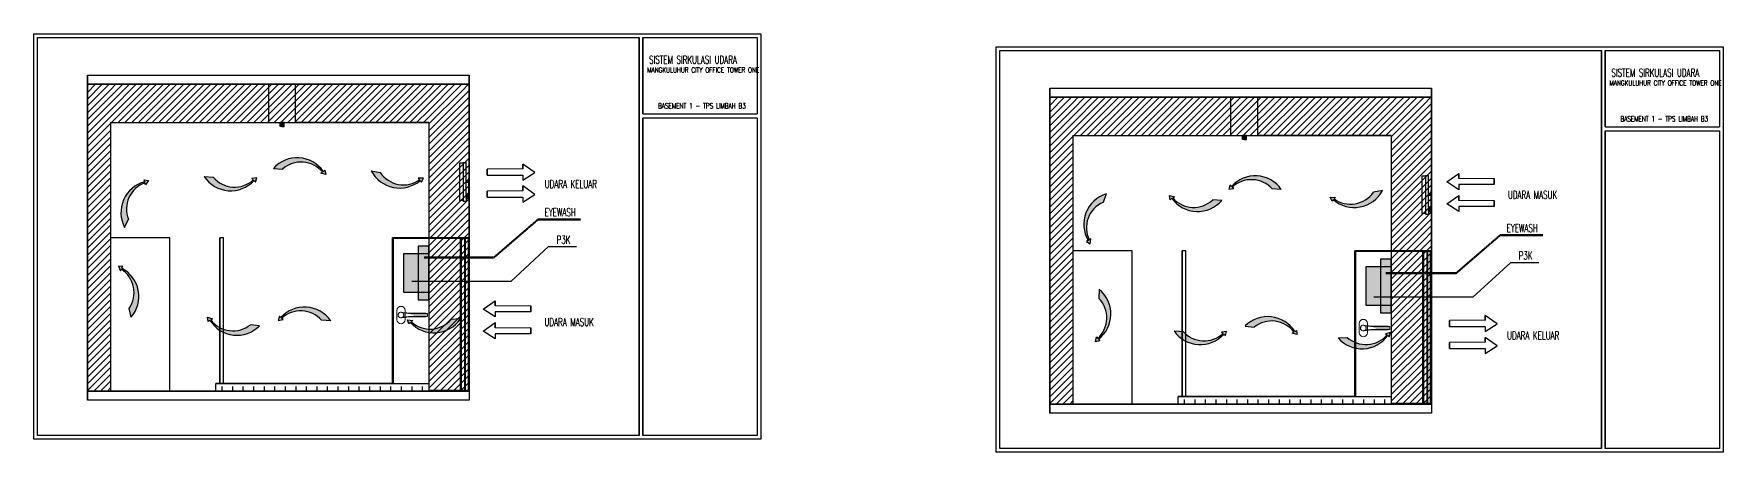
# Model space of a CAD drawing. Header units: inches. Extents: x -12025 to 97113, y -19657 to 37367.
# Drawn here: x 75095 to 97113, y 4193 to 9649 of the extents above; entities that cross this region are included whole.
import ezdxf
from ezdxf.enums import TextEntityAlignment as Align

# ---------------------------------------------------------------- set-up
doc = ezdxf.new("R2010")
doc.units = ezdxf.units.IN
doc.header["$MEASUREMENT"] = 0
doc.linetypes.add('( Hidden )', pattern=[0.375, 0.25, -0.125])
doc.linetypes.add('DASHED', pattern=[15, 12, -3])
doc.layers.add('001_Dark_1 5', color=7, linetype='Continuous', lineweight=0)
doc.layers.add('Notes', color=50, linetype='( Hidden )', lineweight=60)
doc.layers.add('Edges', color=7, linetype='Continuous')
doc.styles.add('dD-RS', font='romans.shx', dxfattribs={"width": 0.8})
pattern_1 = [(45, (12541.686, -169.6), (-44.194174, 44.194174), [])]

# ---------------------------------------------------------------- blocks, each defined once
blk = doc.blocks.new('industrial exhaust fan rs')
at = {"layer": 'Edges'}
for p, q in [((-1.8, 25), (-6.7, 25)), ((-6.7, 25), (-6.7, -23.4)), ((-1.8, 25.8), (2.2, 25.8)), ((-1.8, 25.8), (-1.8, 25)), ((-1.8, 25), (-1.8, -23.4)), ((2.2, 1.2), (2.2, 25.8)), ((2.2, 1.2), (5.2, 1.2)), ((2.2, 1.2), (2.2, 0.5)), ((2.2, -15.2), (2.2, 0.5)), ((2.2, 0.5), (5.2, 0.5)), ((5.3, 1.3), (5.2, 1.3)), ((5.2, 1.3), (5.2, 1.2)), ((5.3, 1.2), (5.2, 1.2)), ((5.2, 1.2), (5.2, 1.2)), ((5.2, 1.2), (5.2, 0.5)), ((5.2, 0.5), (5.2, 0.3)), ((5.3, 0.3), (5.2, 0.3)), ((5.3, 5.8), (5.4, 5.8)), ((5.3, 5.8), (5.3, 1.3)), ((5.3, 1.2), (5.3, 1.3)), ((5.3, 0.3), (5.3, 1.2)), ((5.3, 0.3), (5.3, -4.2)), ((5.4, 5.7), (5.4, 5.8)), ((5.7, 5.7), (5.4, 5.7)), ((5.4, -1.6), (5.4, 5.7)), ((5.7, 5.8), (5.8, 5.8)), ((5.7, 5.8), (5.7, 5.7)), ((5.7, 5.7), (5.7, -1.6)), ((5.8, 5.8), (5.8, -4.2)), ((2.9, -15.2), (2.2, -15.2)), ((2.2, -15.2), (2.2, -15.3)), ((2.9, -15.3), (2.2, -15.3)), ((2.2, -15.3), (2.2, -15.4)), ((2.9, -15.4), (2.2, -15.4)), ((2.2, -15.4), (2.2, -15.6)), ((2.9, -15.6), (2.2, -15.6)), ((2.2, -15.6), (2.2, -16.2)), ((3.4, -16.2), (2.2, -16.2)), ((2.2, -16.2), (2.2, -16.4)), ((2.9, -16.4), (2.2, -16.4)), ((2.2, -16.4), (2.2, -16.5)), ((2.9, -16.5), (2.2, -16.5)), ((2.2, -16.5), (2.2, -16.8)), ((2.9, -16.8), (2.2, -16.8)), ((2.2, -16.8), (2.2, -16.9)), ((2.9, -16.9), (2.2, -16.9)), ((2.2, -16.9), (2.2, -17.2)), ((2.9, -17.2), (2.2, -17.2)), ((2.2, -17.2), (2.2, -17.3)), ((2.9, -17.3), (2.2, -17.3)), ((2.2, -17.3), (2.2, -17.6)), ((2.9, -17.6), (2.2, -17.6)), ((2.2, -17.6), (2.2, -17.7)), ((2.9, -17.7), (2.2, -17.7)), ((2.2, -17.7), (2.2, -18.1)), ((2.9, -18.1), (2.2, -18.1)), ((2.2, -18.1), (2.2, -18.2)), ((2.9, -18.2), (2.2, -18.2)), ((2.2, -18.2), (2.2, -18.5)), ((2.9, -18.5), (2.2, -18.5)), ((2.2, -18.5), (2.2, -18.6)), ((2.9, -18.6), (2.2, -18.6)), ((2.2, -18.6), (2.2, -18.9)), ((2.9, -18.9), (2.2, -18.9)), ((2.2, -18.9), (2.2, -19)), ((2.9, -19), (2.2, -19)), ((2.2, -19), (2.2, -19.2)), ((2.2, -19.2), (3.4, -19.2)), ((2.2, -19.2), (2.2, -19.4)), ((2.2, -19.4), (3.4, -19.4)), ((2.2, -19.4), (2.2, -19.6)), ((3.4, -19.6), (2.2, -19.6)), ((2.2, -20.3), (2.2, -19.6)), ((3.4, -20.3), (2.2, -20.3)), ((2.2, -20.3), (2.2, -20.9)), ((2.2, -20.9), (4.4, -20.9)), ((2.2, -20.9), (2.2, -24.2)), ((2.9, -15.2), (3.4, -15.8)), ((2.9, -15.3), (3.3, -15.8)), ((2.9, -15.4), (3.3, -15.8)), ((2.9, -15.6), (3.2, -16)), ((2.9, -16.4), (3.4, -16.4)), ((2.9, -16.5), (2.9, -16.4)), ((2.9, -16.5), (3.4, -16.5)), ((2.9, -16.8), (3.4, -16.8)), ((2.9, -16.9), (2.9, -16.8)), ((2.9, -16.9), (3.4, -16.9)), ((2.9, -17.2), (3.4, -17.2)), ((2.9, -17.3), (2.9, -17.2)), ((2.9, -17.3), (3.4, -17.3)), ((2.9, -17.7), (2.9, -17.6)), ((2.9, -17.6), (3.4, -17.6)), ((2.9, -17.7), (3.4, -17.7)), ((2.9, -18.1), (2.9, -18.2)), ((2.9, -18.1), (3.4, -18.1)), ((2.9, -18.2), (3.4, -18.2)), ((2.9, -18.5), (3.4, -18.5)), ((2.9, -18.5), (2.9, -18.6)), ((2.9, -18.6), (3.4, -18.6)), ((2.9, -18.9), (2.9, -19)), ((2.9, -18.9), (3.4, -18.9)), ((2.9, -19), (3.4, -19)), ((3.4, -16), (3.2, -16)), ((3.2, -16), (3.4, -16.2)), ((3.4, -15.8), (3.3, -15.8)), ((3.4, -15.8), (3.3, -15.8)), ((3.3, -15.8), (3.4, -15.8)), ((3.3, -15.8), (3.4, -15.9)), ((3.4, -15), (3.6, -15)), ((3.4, -15), (3.4, -15.8)), ((3.4, -15.8), (3.4, -15.8)), ((3.4, -15.8), (3.4, -15.8)), ((3.4, -15.8), (3.4, -15.8)), ((3.4, -15.9), (3.4, -15.8)), ((3.4, -15.9), (3.4, -16)), ((3.4, -16), (3.4, -16.2)), ((3.4, -16.2), (3.4, -16.2)), ((3.4, -16.4), (3.4, -16.2)), ((3.4, -16.4), (3.4, -16.5)), ((3.4, -16.5), (3.4, -16.8)), ((3.4, -16.8), (3.4, -16.9)), ((3.4, -16.9), (3.4, -17.2)), ((3.4, -17.2), (3.4, -17.3)), ((3.4, -17.3), (3.4, -17.6)), ((3.4, -17.6), (3.4, -17.7)), ((3.4, -17.7), (3.4, -18.1)), ((3.4, -18.1), (3.4, -18.2)), ((3.4, -18.2), (3.4, -18.5)), ((3.4, -18.5), (3.4, -18.6)), ((3.4, -18.6), (3.4, -18.9)), ((3.4, -18.9), (3.4, -19)), ((3.4, -19.2), (3.4, -19)), ((3.4, -19.2), (3.4, -19.4)), ((3.4, -19.6), (3.4, -19.4)), ((3.4, -19.6), (3.4, -20.3)), ((3.4, -20.3), (3.6, -20.3)), ((3.6, -15), (3.6, -15.4)), ((3.6, -15.4), (4.4, -15.9)), ((3.6, -15.4), (3.6, -20)), ((4.4, -19.5), (3.6, -20)), ((3.6, -20.3), (3.6, -20)), ((4.4, -20.3), (3.6, -20.3)), ((4.4, -16.5), (4.4, -15.9)), ((4.4, -16.5), (4.4, -16.5)), ((4.4, -16.5), (4.4, -18.9)), ((4.4, -17.4), (4.4, -16.5)), ((4.4, -17.4), (5.3, -17.4)), ((4.4, -18), (4.4, -17.4)), ((4.4, -18), (4.5, -18)), ((4.4, -18.9), (4.4, -18)), ((4.4, -18.9), (4.4, -18.9)), ((4.4, -19.5), (4.4, -18.9)), ((4.4, -20.3), (4.4, -20.9)), ((4.5, -18.1), (4.5, -18)), ((4.5, -18), (4.6, -18)), ((4.5, -18), (4.5, -18)), ((4.5, -18), (4.5, -18)), ((4.5, -18), (4.5, -18)), ((4.5, -18), (4.5, -18)), ((4.5, -18), (4.5, -18)), ((4.5, -18.1), (4.6, -18.1)), ((4.6, -18), (5.3, -18)), ((4.6, -18), (4.6, -18)), ((4.6, -18.1), (4.6, -18)), ((4.6, -18.1), (5.3, -18.1)), ((5.3, -4.2), (5.4, -4.2)), ((5.3, -16.9), (5.4, -16.9)), ((5.3, -17.4), (5.3, -16.9)), ((5.3, -17.4), (5.3, -18)), ((5.3, -18.1), (5.3, -18)), ((5.3, -18.4), (5.3, -18.1)), ((5.3, -18.4), (5.4, -18.4)), ((5.4, -1.6), (5.7, -1.6)), ((5.4, -3.1), (5.4, -1.6)), ((5.4, -4.2), (5.4, -3.1)), ((5.4, -16.9), (5.4, -4.2)), ((5.4, -17.9), (5.4, -16.9)), ((5.7, -17.9), (5.4, -17.9)), ((5.4, -17.9), (5.4, -18)), ((5.4, -18), (5.5, -18)), ((5.4, -18.1), (5.4, -18)), ((5.4, -18.1), (5.5, -18.1)), ((5.4, -18.4), (5.4, -18.1)), ((5.5, -18), (5.5, -18)), ((5.5, -18), (5.5, -18)), ((5.6, -18), (5.5, -18)), ((5.5, -18.1), (5.5, -18)), ((5.5, -18.1), (5.6, -18.1)), ((5.6, -18), (5.6, -18)), ((5.6, -18), (5.6, -18)), ((5.6, -18), (5.6, -18)), ((5.6, -18), (5.6, -18)), ((5.6, -18), (5.7, -18)), ((5.6, -18.1), (5.6, -18)), ((5.7, -3.1), (5.7, -1.6)), ((5.7, -4.2), (5.7, -3.1)), ((5.7, -4.2), (5.8, -4.2)), ((5.7, -4.2), (5.7, -16.9)), ((5.7, -16.9), (5.8, -16.9)), ((5.7, -16.9), (5.7, -17.9)), ((5.7, -17.9), (5.7, -18)), ((5.7, -18.4), (5.7, -18)), ((5.7, -18.4), (5.8, -18.4)), ((5.8, -16.9), (5.8, -18.4)), ((-1.8, -23.4), (-6.7, -23.4)), ((-1.8, -23.4), (-1.8, -24.2)), ((-1.8, -24.2), (2.2, -24.2))]:
    blk.add_line(p, q, dxfattribs=at)

msp = doc.modelspace()

# ---------------------------------------------------------------- hatches: boundary and pattern name
at = {"transparency": 33554531}
h = msp.add_hatch(dxfattribs=at)
h.set_pattern_fill('ANSI31', color=256, scale=500)
h.paths.add_polyline_path([(75794.4, 8990), (76094.4, 8990), (76094.4, 4990), (75794.4, 4990)])
h = msp.add_hatch(dxfattribs=at)
h.set_pattern_fill('ANSI31', color=256, scale=500)
h.paths.add_polyline_path([(76094.4, 8490), (80244.4, 8490), (80244.4, 8990), (76094.4, 8990)])
at = {"transparency": 33554495}
h = msp.add_hatch(dxfattribs=at)
h.set_pattern_fill('ANSI31', color=256, scale=500)
h.paths.add_polyline_path([(80244.4, 4990), (80668.4, 4990), (80668.4, 8990), (80244.4, 8990)])
at = {"transparency": 33554531}
h = msp.add_hatch(dxfattribs=at)
h.set_pattern_fill('ANSI31', color=256, scale=500)
h.paths.add_polyline_path([(80668.4, 8990), (80768.6, 8990), (80768.6, 4990), (80668.4, 4990)])
h = msp.add_hatch(dxfattribs=at)
h.set_pattern_fill('ANSI31', color=256, scale=500)
h.set_pattern_definition(pattern_1)
h.paths.add_polyline_path([(88336.1, 8820.4), (88636.1, 8820.4), (88636.1, 4820.4), (88336.1, 4820.4)])
h = msp.add_hatch(dxfattribs=at)
h.set_pattern_fill('ANSI31', color=256, scale=500)
h.set_pattern_definition(pattern_1)
h.paths.add_polyline_path([(88636.1, 8320.4), (92786.1, 8320.4), (92786.1, 8820.4), (88636.1, 8820.4)])
at = {"transparency": 33554495}
h = msp.add_hatch(dxfattribs=at)
h.set_pattern_fill('ANSI31', color=256, scale=500)
h.set_pattern_definition(pattern_1)
h.paths.add_polyline_path([(92786.1, 4820.4), (93210.1, 4820.4), (93210.1, 8820.4), (92786.1, 8820.4)])
at = {"transparency": 33554531}
h = msp.add_hatch(dxfattribs=at)
h.set_pattern_fill('ANSI31', color=256, scale=500)
h.set_pattern_definition(pattern_1)
h.paths.add_polyline_path([(93210.1, 8820.4), (93310.3, 8820.4), (93310.3, 4820.4), (93210.1, 4820.4)])
at = {"true_color": 0x939598}
h = msp.add_hatch(dxfattribs=at)
h.set_pattern_fill('ANSI31', color=252)
h.set_pattern_definition([(45, (47232.9842, 13599.8005), (-0.08838834765, 0.08838834765), [])])
h.paths.add_polyline_path([(78306.5, 8440.1), (78356.5, 8440.1), (78356.5, 8490.1), (78306.5, 8490.1)])
h = msp.add_hatch(dxfattribs=at)
h.set_pattern_fill('ANSI31', color=252)
h.set_pattern_definition([(45, (59774.67054, 13430.20317), (-0.08838834765, 0.08838834765), [])])
h.paths.add_polyline_path([(90848.2, 8270.5), (90898.2, 8270.5), (90898.2, 8320.5), (90848.2, 8320.5)])
h = msp.add_hatch(color=256)
h.dxf.hatch_style = 1
h.set_gradient(color1=(255, 255, 255), color2=(99, 100, 102))
h.paths.add_polyline_path([(78857.3, 7847.2), (78835, 7832.6), (78899.7, 7814.5), (78889.4, 7870.1), (78867.8, 7854.1, 0.4842064), (78218.3, 7893.7), (78336.2, 7885.1, -0.419531)])
h = msp.add_hatch(color=256)
h.dxf.hatch_style = 1
h.set_gradient(color1=(255, 255, 255), color2=(99, 100, 102))
h.paths.add_polyline_path([(76543.6, 7706), (76549.7, 7680.1), (76589, 7734.5), (76533.3, 7744.1), (76540.8, 7718.3, 0.4842064), (76279.2, 7122.5), (76328, 7230.2, -0.419531)])
h = msp.add_hatch(color=256)
h.dxf.hatch_style = 1
h.set_gradient(color1=(255, 255, 255), color2=(99, 100, 102))
h.paths.add_polyline_path([(77435.1, 7777.7), (77317.1, 7785.7, 0.4842064), (77965.8, 7734), (77985, 7715.1), (78002.9, 7768.7), (77936.3, 7759.8), (77956.4, 7742.2, -0.419531)])
h = msp.add_hatch(color=256)
h.dxf.hatch_style = 1
h.set_gradient(color1=(255, 255, 255), color2=(99, 100, 102))
h.paths.add_polyline_path([(79609.6, 7840.6), (79493.3, 7862.4, 0.4842064), (80131.5, 7735.4), (80148.4, 7714.4), (80172.4, 7765.6), (80105.3, 7764.5), (80123.1, 7744.7, -0.419531)])
h = msp.add_hatch(color=256)
h.dxf.hatch_style = 1
h.set_gradient(color1=(255, 255, 255), color2=(99, 100, 102))
h.paths.add_polyline_path([(91235.5, 7625.4), (91353.6, 7620.1, 0.4842064), (90703.9, 7656.7), (90684.3, 7675.2), (90667.7, 7621.1), (90734, 7631.6), (90713.5, 7648.7, -0.419531)])
h = msp.add_hatch(color=256)
h.dxf.hatch_style = 1
h.set_gradient(color1=(255, 255, 255), color2=(99, 100, 102))
h.paths.add_polyline_path([(89030.1, 7450.4), (89071.2, 7561.3, 0.4842064), (88837.8, 6953.9), (88814.2, 6940.9), (88860.6, 6908.5), (88870.9, 6974.8), (88848.4, 6960.6, -0.419531)])
h = msp.add_hatch(color=256)
h.dxf.hatch_style = 1
h.set_gradient(color1=(255, 255, 255), color2=(99, 100, 102))
h.paths.add_polyline_path([(89937.9, 7507.7), (89959.8, 7522.8), (89894.8, 7539.5), (89906.3, 7484.1), (89927.6, 7500.6, 0.4842064), (90577.8, 7476.1), (90459.7, 7481.9, -0.419531)])
h = msp.add_hatch(color=256)
h.dxf.hatch_style = 1
h.set_gradient(color1=(255, 255, 255), color2=(99, 100, 102))
h.paths.add_polyline_path([(92041, 7495.7), (92059.1, 7515.2), (91992, 7517.3), (92015.3, 7465.8), (92032.5, 7486.5, 0.4842064), (92672.5, 7603.8), (92555.9, 7583.9, -0.419531)])
at = {"true_color": 0xffffff}
h = msp.add_hatch(color=7, dxfattribs=at)
h.dxf.hatch_style = 1
h.paths.add_polyline_path([(80244.4, 6880.9), (80103.7, 6880.9), (80103.7, 6281.1), (80244.4, 6281.1)])
h.paths.add_polyline_path([(80244.4, 6281.1), (80102.4, 6281.1), (80102.4, 6180.9), (80244.4, 6180.9)])
h = msp.add_hatch(color=256)
h.dxf.hatch_style = 1
h.set_gradient(color1=(255, 255, 255), color2=(99, 100, 102))
h.paths.add_polyline_path([(76339.1, 6068.1), (76362.5, 5952.2, 0.4842064), (76241.2, 6591.5), (76254.4, 6614.9), (76197.9, 6618.1), (76224, 6556.2), (76235.7, 6580.2, -0.419531)])
at = {"true_color": 0x58ba48}
h = msp.add_hatch(color=85, dxfattribs=at)
h.dxf.hatch_style = 1
h.paths.add_polyline_path([(80244.4, 6780.9), (79915.4, 6780.9), (79915.4, 6280.9), (80244.4, 6280.9)])
h = msp.add_hatch(color=85, dxfattribs=at)
h.dxf.hatch_style = 1
h.paths.add_polyline_path([(92786.1, 6611.3), (92457.1, 6611.3), (92457.1, 6111.3), (92786.1, 6111.3)])
at = {"true_color": 0xffffff}
h = msp.add_hatch(color=7, dxfattribs=at)
h.dxf.hatch_style = 1
h.paths.add_polyline_path([(92786.1, 6711.3), (92645.4, 6711.3), (92645.4, 6111.5), (92786.1, 6111.5)])
h.paths.add_polyline_path([(92786.1, 6111.5), (92644.1, 6111.5), (92644.1, 6011.3), (92786.1, 6011.3)])
h = msp.add_hatch(color=256)
h.dxf.hatch_style = 1
h.set_gradient(color1=(255, 255, 255), color2=(99, 100, 102))
h.paths.add_polyline_path([(88976.3, 6197.9), (88979.4, 6316.1, -0.4842064), (88969.9, 5665.5), (88986.9, 5644.6), (88931.8, 5631.8), (88946.9, 5697.2), (88962.6, 5675.6, 0.419531)])
h = msp.add_hatch(color=256)
h.dxf.hatch_style = 1
h.set_gradient(color1=(255, 255, 255), color2=(99, 100, 102))
h.paths.add_polyline_path([(77920.3, 5855.4), (78037.7, 5841.2, -0.4842064), (77390.8, 5911.8), (77368.5, 5896.8), (77360.9, 5952.8), (77424.6, 5931.7), (77401.6, 5918.1, 0.419531)])
h = msp.add_hatch(color=256)
h.dxf.hatch_style = 1
h.set_gradient(color1=(255, 255, 255), color2=(99, 100, 102))
h.paths.add_polyline_path([(78846.4, 5913.2), (78964.5, 5907.3, 0.4842064), (78315, 5947.2), (78295.5, 5965.8), (78278.6, 5911.8), (78344.9, 5921.9), (78324.6, 5939.1, -0.419531)])
h = msp.add_hatch(color=256)
h.dxf.hatch_style = 1
h.set_gradient(color1=(255, 255, 255), color2=(99, 100, 102))
h.paths.add_polyline_path([(90999.7, 5824), (90882.4, 5838.4, -0.4842064), (91529.1, 5766.8), (91551.5, 5781.7), (91559, 5725.7), (91495.3, 5746.9), (91518.3, 5760.4, 0.419531)])
h = msp.add_hatch(color=256)
h.dxf.hatch_style = 1
h.set_gradient(color1=(255, 255, 255), color2=(99, 100, 102))
h.paths.add_polyline_path([(80014, 5893.5), (80034.2, 5910.9), (79967.8, 5920.5), (79985.1, 5866.7), (80004.4, 5885.3, 0.4842064), (80653.6, 5929.7), (80535.6, 5923, -0.419531)])
h = msp.add_hatch(color=256)
h.dxf.hatch_style = 1
h.set_gradient(color1=(255, 255, 255), color2=(99, 100, 102))
h.paths.add_polyline_path([(90073.6, 5767.9), (89955.5, 5774, 0.4842064), (90604.9, 5732.9), (90624.3, 5714.4), (90641.4, 5768.3), (90575, 5758.3), (90595.3, 5741.1, -0.419531)])
h = msp.add_hatch(color=256)
h.dxf.hatch_style = 1
h.set_gradient(color1=(255, 255, 255), color2=(99, 100, 102))
h.paths.add_polyline_path([(92211.2, 5690.3), (92093.2, 5683, 0.4842064), (92743, 5715.8), (92764.5, 5699.5), (92775.3, 5755.1), (92710.5, 5737.6), (92732.6, 5722.8, -0.419531)])
at = {"transparency": 33554531}
h = msp.add_hatch(dxfattribs=at)
h.set_pattern_fill('ANGLE', color=256, scale=500)
h.set_pattern_definition([(0, (0, 0), (0, 137.5), [100, -37.5]), (90, (0, 0), (-137.5, 8e-15), [100, -37.5])])
h.paths.add_polyline_path([(77469.3, 5090), (80244.4, 5090), (80244.4, 4990), (77469.3, 4990)])
h = msp.add_hatch(dxfattribs=at)
h.set_pattern_fill('ANGLE', color=256, scale=500)
h.set_pattern_definition([(0, (12541.69, -169.6), (0, 137.5), [100, -37.5]), (90, (12541.69, -169.6), (-137.5, 8e-15), [100, -37.5])])
h.paths.add_polyline_path([(90010.9, 4920.4), (92786.1, 4920.4), (92786.1, 4820.4), (90010.9, 4820.4)])

# ---------------------------------------------------------------- linework, layer by layer
at = {"color": 2}
for p, q in [((81311.9, 6418.4), (80022.4, 6418.4)), ((93850.6, 6212.5), (92561.2, 6212.5))]:
    msp.add_line(p, q, dxfattribs=at)
for points in [[(83032.9, 4362.1), (75095.2, 4362.1), (75095.2, 9648.8), (83032.9, 9648.8)], [(82982.9, 9648.8), (84571.3, 9648.8), (84571.3, 4362.1), (82982.9, 4362.1)], [(82982.9, 4412.1), (82982.9, 9598.8)], [(83032.9, 9598.8), (83032.9, 8604.6)], [(83032.9, 8604.6), (83032.9, 9598.8), (84521.3, 9598.8), (84521.3, 8604.6)], [(95574.6, 4192.5), (87636.9, 4192.5), (87636.9, 9479.2), (95574.6, 9479.2)], [(95524.6, 9479.2), (97113, 9479.2), (97113, 4192.5), (95524.6, 4192.5)], [(95524.6, 4242.5), (95524.6, 9429.2)], [(95574.6, 9429.2), (95574.6, 8435)], [(95574.6, 8435), (95574.6, 9429.2), (97063, 9429.2), (97063, 8435)], [(75794.4, 9110), (75794.4, 4870)], [(80768.6, 4990), (80768.6, 9110)], [(75794.4, 8990), (80768.6, 8990)], [(76094.4, 8490), (76094.4, 4990), (75794.4, 4990), (75794.4, 8990), (76094.4, 8990)], [(80244.4, 8990), (76244.4, 8990)], [(80243.7, 8990), (76244.4, 8990)], [(78156.4, 8490), (78156.4, 8990)], [(78506.4, 8490), (78506.4, 8990)], [(80668.4, 8990), (80244.4, 8990)], [(80668.4, 8990), (80768.6, 8990), (80768.6, 4990), (80668.4, 4990)], [(88336.1, 8940.4), (88336.1, 4700.4)], [(88336.1, 8820.4), (93310.3, 8820.4)], [(88636.1, 8320.4), (88636.1, 4820.4), (88336.1, 4820.4), (88336.1, 8820.4), (88636.1, 8820.4)], [(92785.4, 8820.4), (88786.1, 8820.4)], [(92786.1, 8820.4), (88786.1, 8820.4)], [(90698, 8320.4), (90698, 8820.4)], [(91048, 8320.4), (91048, 8820.4)], [(93210.1, 8820.4), (92786.1, 8820.4)], [(93210.1, 8820.4), (93310.3, 8820.4), (93310.3, 4820.4), (93210.1, 4820.4)], [(93310.3, 4820.4), (93310.3, 8940.4)], [(83032.9, 8604.6), (84521.3, 8604.6)], [(76094.4, 8490), (80243.7, 8490)], [(76094.4, 8490), (80244.4, 8490)], [(78306.5, 8440), (78306.5, 8490)], [(78356.5, 8490), (78306.5, 8490)], [(78356.5, 8440), (78306.5, 8440)], [(78356.5, 8440), (78356.5, 8490)], [(80244.4, 8490), (78506.4, 8490)], [(80244.4, 8490), (80244.4, 4990), (80668.4, 4990)], [(84521.3, 8554.6), (84521.3, 4412.1), (83032.9, 4412.1), (83032.9, 8554.6)], [(83032.9, 8554.6), (84521.3, 8554.6)], [(83032.9, 8554.6), (83032.9, 4412.1)], [(95574.6, 8435), (97063, 8435)], [(95574.6, 8385), (95574.6, 4242.5)], [(97063, 8385), (97063, 4242.5), (95574.6, 4242.5), (95574.6, 8385)], [(95574.6, 8385), (97063, 8385)], [(88636.1, 8320.4), (92785.4, 8320.4)], [(88636.1, 8320.4), (92786.1, 8320.4)], [(90848.2, 8270.4), (90848.2, 8320.4)], [(90898.2, 8320.4), (90848.2, 8320.4)], [(90898.2, 8270.4), (90848.2, 8270.4)], [(90898.2, 8270.4), (90898.2, 8320.4)], [(92786.1, 8320.4), (91048.1, 8320.4)], [(92786.1, 8320.4), (92786.1, 4820.4), (93210.1, 4820.4)], [(80768.6, 7970), (80768.6, 7470)], [(81469, 7738.7), (81626, 7841.1), (81469, 7950.3), (81469, 7886.6)], [(81469, 7883.7), (81469, 7950.3)], [(76540.8, 7718.3), (76533.3, 7744.1), (76589, 7734.5), (76549.7, 7680.1), (76543.6, 7706)], [(77317.1, 7785.7), (77435.1, 7777.7)], [(77965.8, 7734), (77985, 7715.1), (78002.9, 7768.7), (77936.3, 7759.8), (77956.4, 7742.2)], [(78218.3, 7893.7), (78336.2, 7885.1)], [(78867.8, 7854.1), (78889.4, 7870.1), (78899.7, 7814.5), (78835, 7832.6), (78857.3, 7847.2)], [(79493.3, 7862.4), (79609.6, 7840.6)], [(80131.5, 7735.4), (80148.4, 7714.4), (80172.4, 7765.6), (80105.3, 7764.5), (80123.1, 7744.7)], [(81469, 7886.6), (81005.8, 7883.7)], [(81005.8, 7883.7), (81005.8, 7805.3), (81469, 7805.3), (81469, 7738.7)], [(81005.8, 7805.3), (81005.8, 7883.7)], [(81469, 7805.3), (81469, 7738.7)], [(93310.3, 7800.4), (93310.3, 7300.4)], [(93665.9, 7615.9), (93508.9, 7718.3), (93665.9, 7827.6), (93665.9, 7763.9)], [(93665.9, 7760.9), (93665.9, 7827.6)], [(93665.9, 7763.9), (94129.1, 7760.9)], [(94129.1, 7760.9), (94129.1, 7682.5), (93665.9, 7682.5), (93665.9, 7615.9)], [(94129.1, 7682.5), (94129.1, 7760.9)], [(81469, 7600.2), (81005.8, 7597.2)], [(81005.8, 7597.2), (81005.8, 7518.8), (81469, 7518.8), (81469, 7452.2)], [(81005.8, 7518.8), (81005.8, 7597.2)], [(81469, 7597.2), (81469, 7663.9)], [(81469, 7452.2), (81626, 7554.6), (81469, 7663.9), (81469, 7600.2)], [(81469, 7518.8), (81469, 7452.2)], [(89071.2, 7561.3), (89030.1, 7450.4)], [(89927.6, 7500.6), (89906.3, 7484.1), (89894.8, 7539.5), (89959.8, 7522.8), (89937.9, 7507.7)], [(90703.9, 7656.7), (90684.3, 7675.2), (90667.7, 7621.1), (90734, 7631.6), (90713.5, 7648.7)], [(91353.6, 7620.1), (91235.5, 7625.4)], [(92032.5, 7486.5), (92015.3, 7465.8), (91992, 7517.3), (92059.1, 7515.2), (92041, 7495.7)], [(92672.5, 7603.8), (92555.9, 7583.9)], [(93665.9, 7329.4), (93508.9, 7431.9), (93665.9, 7541.1), (93665.9, 7477.4)], [(93665.9, 7682.5), (93665.9, 7615.9)], [(93665.9, 7474.5), (93665.9, 7541.1)], [(90577.8, 7476.1), (90459.7, 7481.9)], [(93665.9, 7477.4), (94129.1, 7474.5)], [(94129.1, 7474.5), (94129.1, 7396.1), (93665.9, 7396.1), (93665.9, 7329.4)], [(93665.9, 7396.1), (93665.9, 7329.4)], [(94129.1, 7396.1), (94129.1, 7474.5)], [(76279.2, 7122.5), (76328, 7230.2)], [(76819.3, 4990), (76869.3, 4990), (76869.3, 6990), (76819.3, 6990)], [(76869.3, 4990), (76869.3, 6990)], [(77519.4, 5090), (77519.4, 6990)], [(77569.4, 5090), (77569.4, 6990), (77519.4, 6990), (77519.4, 5090)], [(77569.4, 5090), (77569.4, 6990)], [(79768.6, 5090), (79768.6, 6990)], [(88837.8, 6953.9), (88814.2, 6940.9), (88860.6, 6908.5), (88870.9, 6974.8), (88848.4, 6960.6)], [(76241.2, 6591.5), (76254.4, 6614.9), (76197.9, 6618.1), (76224, 6556.2), (76235.7, 6580.2)], [(89361, 4820.4), (89411, 4820.4), (89411, 6820.4), (89361, 6820.4)], [(89411, 4820.4), (89411, 6820.4)], [(90061.1, 4920.4), (90061.1, 6820.4)], [(90111.1, 4920.4), (90111.1, 6820.4), (90061.1, 6820.4), (90061.1, 4920.4)], [(90111.1, 4920.4), (90111.1, 6820.4)], [(92310.3, 4920.4), (92310.3, 6820.4)], [(81110, 5957.1), (80953.1, 6059.5), (81110, 6168.7), (81110, 6105)], [(81110, 6102.1), (81110, 6168.7)], [(88979.4, 6316.1), (88976.3, 6197.9)], [(76362.5, 5952.2), (76339.1, 6068.1)], [(77390.8, 5911.8), (77368.5, 5896.8), (77360.9, 5952.8), (77424.6, 5931.7), (77401.6, 5918.1)], [(78315, 5947.2), (78295.5, 5965.8), (78278.6, 5911.8), (78344.9, 5921.9), (78324.6, 5939.1)], [(81110, 6105), (81573.2, 6102.1)], [(81573.2, 6102.1), (81573.2, 6023.7), (81110, 6023.7), (81110, 5957.1)], [(81110, 6023.7), (81110, 5957.1)], [(81573.2, 6023.7), (81573.2, 6102.1)], [(94010.7, 5910), (94010.7, 5976.6)], [(94010.7, 5765), (94167.6, 5867.4), (94010.7, 5976.6), (94010.7, 5912.9)], [(78037.7, 5841.2), (77920.3, 5855.4)], [(78964.5, 5907.3), (78846.4, 5913.2)], [(80004.4, 5885.3), (79985.1, 5866.7), (79967.8, 5920.5), (80034.2, 5910.9), (80014, 5893.5)], [(80653.6, 5929.7), (80535.6, 5923)], [(81110, 5670.6), (80953.1, 5773), (81110, 5882.3), (81110, 5818.6)], [(81110, 5815.6), (81110, 5882.3)], [(81110, 5818.6), (81573.2, 5815.6)], [(81573.2, 5815.6), (81573.2, 5737.2), (81110, 5737.2), (81110, 5670.6)], [(81110, 5737.2), (81110, 5670.6)], [(81573.2, 5737.2), (81573.2, 5815.6)], [(89955.5, 5774), (90073.6, 5767.9)], [(90604.9, 5732.9), (90624.3, 5714.4), (90641.4, 5768.3), (90575, 5758.3), (90595.3, 5741.1)], [(90882.4, 5838.4), (90999.7, 5824)], [(91529.1, 5766.8), (91551.5, 5781.7), (91559, 5725.7), (91495.3, 5746.9), (91518.3, 5760.4)], [(92743, 5715.8), (92764.5, 5699.5), (92775.3, 5755.1), (92710.5, 5737.6), (92732.6, 5722.8)], [(94010.7, 5912.9), (93547.5, 5910)], [(93547.5, 5910), (93547.5, 5831.6), (94010.7, 5831.6), (94010.7, 5765)], [(93547.5, 5831.6), (93547.5, 5910)], [(94010.7, 5831.6), (94010.7, 5765)], [(88969.9, 5665.5), (88986.9, 5644.6), (88931.8, 5631.8), (88946.9, 5697.2), (88962.6, 5675.6)], [(92093.2, 5683), (92211.2, 5690.3)], [(94010.7, 5626.5), (93547.5, 5623.5)], [(93547.5, 5623.5), (93547.5, 5545.1), (94010.7, 5545.1), (94010.7, 5478.5)], [(93547.5, 5545.1), (93547.5, 5623.5)], [(94010.7, 5623.5), (94010.7, 5690.2)], [(94010.7, 5478.5), (94167.6, 5580.9), (94010.7, 5690.2), (94010.7, 5626.5)], [(94010.7, 5545.1), (94010.7, 5478.5)], [(75794.4, 5090), (75794.4, 4990), (80768.6, 4990), (80768.6, 5090)], [(79768.6, 5090), (77469.3, 5090)], [(79768.6, 5090), (80244.4, 5090), (80244.4, 4990), (79768.6, 4990)], [(80768.6, 4990), (75794.4, 4990)], [(80768.6, 4870), (75794.4, 4870), (75794.4, 4990), (80768.6, 4990)], [(77519.4, 4990), (77569.4, 4990)], [(80768.6, 4990), (80768.6, 4870)], [(88336.1, 4920.4), (88336.1, 4820.4), (93310.3, 4820.4), (93310.3, 4920.4)], [(92310.3, 4920.4), (90010.9, 4920.4)], [(92310.3, 4920.4), (92786.1, 4920.4), (92786.1, 4820.4), (92310.3, 4820.4)], [(93310.3, 4820.4), (88336.1, 4820.4)], [(93310.3, 4700.4), (88336.1, 4700.4), (88336.1, 4820.4), (93310.3, 4820.4)], [(90061.1, 4820.4), (90111.1, 4820.4)], [(93310.3, 4820.4), (93310.3, 4700.4)]]:
    msp.add_lwpolyline(points)
for points in [[(75145.2, 9598.8), (82982.9, 9598.8), (82982.9, 4412.1), (75145.2, 4412.1)], [(87686.9, 9429.2), (95524.6, 9429.2), (95524.6, 4242.5), (87686.9, 4242.5)], [(80768.6, 8990), (75794.4, 8990), (75794.4, 9110), (80768.6, 9110)], [(93310.3, 8820.4), (88336.1, 8820.4), (88336.1, 8940.4), (93310.3, 8940.4)], [(76869.3, 6990), (76094.4, 6990), (76094.4, 4990), (76869.3, 4990)], [(80104.2, 6880.9), (80104.2, 6180.9), (80244.4, 6180.9), (80244.4, 6880.9)], [(79915.4, 6280.9), (80244.4, 6280.9), (80244.4, 6780.9), (79915.4, 6780.9)], [(89411, 6820.4), (88636.1, 6820.4), (88636.1, 4820.4), (89411, 4820.4)], [(92457.1, 6111.3), (92786.1, 6111.3), (92786.1, 6611.3), (92457.1, 6611.3)], [(92645.9, 6711.3), (92645.9, 6011.3), (92786.1, 6011.3), (92786.1, 6711.3)], [(77469.3, 5090), (80244.4, 5090), (80244.4, 4990), (77469.3, 4990)], [(90010.9, 4920.4), (92786.1, 4920.4), (92786.1, 4820.4), (90010.9, 4820.4)]]:
    msp.add_lwpolyline(points, close=True)
at = {"color": 40, "true_color": 0xf8d731}
for points in [[(79768.6, 4990), (80768.6, 4990), (80768.6, 6990), (79768.6, 6990), (79768.6, 5090)], [(80658.4, 6980), (79778.6, 6980), (79778.6, 5090)], [(80658.4, 5000), (80658.4, 6980)], [(80668.4, 4990), (80668.4, 6990)], [(80712.5, 6980), (80668.4, 6980)], [(80712.5, 5000), (80712.5, 6980)], [(80722.5, 5000), (80722.5, 6980)], [(80722.5, 5000), (80758.6, 5000), (80758.6, 6980), (80722.5, 6980)], [(92310.3, 4820.4), (93310.3, 4820.4), (93310.3, 6820.4), (92310.3, 6820.4), (92310.3, 4920.4)], [(93200.1, 6810.4), (92320.3, 6810.4), (92320.3, 4920.4)], [(93200.1, 4830.4), (93200.1, 6810.4)], [(93210.1, 4820.4), (93210.1, 6820.4)], [(93254.2, 6810.4), (93210.1, 6810.4)], [(93254.2, 4830.4), (93254.2, 6810.4)], [(93264.2, 4830.4), (93300.3, 4830.4), (93300.3, 6810.4), (93264.2, 6810.4)], [(93264.2, 4830.4), (93264.2, 6810.4)], [(80244.4, 5000), (80658.4, 5000)], [(80668.4, 5000), (80712.5, 5000)], [(92786.1, 4830.4), (93200.1, 4830.4)], [(93210.1, 4830.4), (93254.2, 4830.4)]]:
    msp.add_lwpolyline(points, dxfattribs=at)
at = {"color": 2}
for points in [[(81311.9, 6418.4), (81804.7, 6873.4), (82170.2, 6873.4)], [(93850.6, 6212.5), (94343.4, 6667.5), (94708.9, 6667.5)]]:
    msp.add_lwpolyline(points, dxfattribs=at)
for centre, radius, start, end in [((78527.4, 7617.2), 414.7, 34.83859, 138.18483), ((78578.2, 7610.3), 366.1, 40.32136, 131.3596), ((76645.5, 7316.9), 414.7, 104.61582, 207.96207), ((77661.9, 8016.2), 414.7, 213.76603, 317.11228), ((77713.1, 8015.9), 366.1, 220.59126, 311.6295), ((79862.6, 8051.1), 414.7, 207.077, 310.42325), ((79913.4, 8044.9), 366.1, 213.90224, 304.94047), ((91014.3, 7381.6), 414.7, 35.09698, 138.44323), ((90963, 7380.7), 366.1, 41.92222, 132.96045), ((76669.5, 7362.2), 366.1, 110.0986, 201.13684), ((89194.6, 7165.3), 414.7, 107.30155, 210.6478), ((90262.4, 7745.4), 414.7, 216.16954, 319.51579), ((90211.5, 7751.1), 366.1, 221.65232, 312.69055), ((92306.1, 7798.2), 414.7, 228.716, 332.06225), ((92255.2, 7792.6), 366.1, 234.19878, 325.23702), ((89179.7, 7116.3), 366.1, 114.12678, 205.16502), ((76035.9, 6273.4), 366.1, 325.892, 56.93024), ((76049.2, 6223.9), 414.7, 319.06676, 62.41301), ((88713, 5943.5), 366.1, 312.97284, 44.01108), ((88717.5, 5994.5), 414.7, 307.49007, 50.83631), ((78624, 5670.6), 414.7, 34.81047, 138.15672), ((78572.8, 5669.9), 366.1, 41.63571, 132.67394), ((91177.4, 5547), 414.7, 32.00447, 135.35071), ((77742.1, 6132.2), 414.7, 212.10454, 315.45079), ((77691.8, 6141.5), 366.1, 217.58731, 308.62555), ((80311.5, 6164.1), 414.7, 222.23251, 325.57876), ((80260.3, 6164.4), 366.1, 227.71529, 318.75353), ((90296.4, 6010.1), 414.7, 214.7104, 318.05665), ((90347.6, 6010.7), 366.1, 221.53563, 312.57387), ((91227.8, 5537.6), 366.1, 37.48724, 128.52548), ((92405.1, 5956.3), 414.7, 221.21376, 324.56), ((92456, 5962.6), 366.1, 228.03899, 319.07723)]:
    msp.add_arc(centre, radius, start, end)
at = {"layer": '001_Dark_1 5', "linetype": 'Continuous'}
for p, q in [((79828.4, 6042.1), (79828.4, 5920.8)), ((79933.6, 6011.1), (79933.6, 6042.1)), ((79933.6, 5920.8), (79933.6, 5951.9)), ((80029.6, 6006.6), (80181.2, 6006.6)), ((80181.2, 5956.4), (80029.6, 5956.4)), ((80044.2, 5998), (80223.4, 5998)), ((80223.4, 5965), (80044.2, 5965)), ((80227.1, 5998), (80227.1, 5965)), ((92370.1, 5872.6), (92370.1, 5751.3)), ((92475.3, 5841.5), (92475.3, 5872.6)), ((92475.3, 5751.3), (92475.3, 5782.3)), ((92571.3, 5837), (92722.9, 5837)), ((92722.9, 5786.8), (92571.3, 5786.8)), ((92585.8, 5828.4), (92765, 5828.4)), ((92765, 5795.4), (92585.8, 5795.4)), ((92768.8, 5828.4), (92768.8, 5795.4))]:
    msp.add_line(p, q, dxfattribs=at)
at = {"layer": '001_Dark_1 5', "linetype": 'DASHED'}
for p, q in [((79933.6, 6011.1), (79933.6, 5951.9)), ((92475.3, 5841.5), (92475.3, 5782.3))]:
    msp.add_line(p, q, dxfattribs=at)
at = {"layer": '001_Dark_1 5', "linetype": 'Continuous'}
for centre, radius, start, end in [((79881, 6042.1), 52.6, 0, 180), ((79881, 5981.5), 38.8, 58.7771, 301.2229), ((79881, 5981.5), 35.6, 81.90917, 278.09083), ((80029.6, 7027.1), 1020.6, 261.90917, 270), ((80029.6, 4935.9), 1020.6, 90, 98.09083), ((80057.4, 6770.9), 773, 259.55562, 269.02108), ((80057.4, 5192.1), 773, 90.97892, 100.44438), ((80179.1, 5844.1), 162.5, 73.28547, 89.26281), ((80179.1, 6118.9), 162.5, 270.73719, 286.71453), ((80225.3, 5998), 1.81, 0, 73.31327), ((80225.3, 5965), 1.81, 286.68673, 0), ((79881, 5920.8), 52.6, 180, 0), ((92422.7, 5872.6), 52.6, 0, 180), ((92422.7, 5751.3), 52.6, 180, 0), ((92422.7, 5811.9), 38.8, 58.7771, 301.2229), ((92422.7, 5811.9), 35.6, 81.90917, 278.09083), ((92571.3, 6857.5), 1020.6, 261.90917, 270), ((92571.3, 4766.3), 1020.6, 90, 98.09083), ((92599.1, 6601.3), 773, 259.55562, 269.02108), ((92599.1, 5022.5), 773, 90.97892, 100.44438), ((92720.8, 5674.5), 162.5, 73.28547, 89.26281), ((92720.8, 5949.3), 162.5, 270.73719, 286.71453), ((92767, 5828.4), 1.81, 0, 73.31327), ((92767, 5795.4), 1.81, 286.68673, 0)]:
    msp.add_arc(centre, radius, start, end, dxfattribs=at)
at = {"layer": '001_Dark_1 5', "linetype": 'DASHED'}
for centre, radius, start, end in [((79881, 5981.5), 35.6, 278.09083, 81.90917), ((79881, 5981.5), 38.8, 301.2229, 58.7771), ((92422.7, 5811.9), 35.6, 278.09083, 81.90917), ((92422.7, 5811.9), 38.8, 301.2229, 58.7771)]:
    msp.add_arc(centre, radius, start, end, dxfattribs=at)
at = {"layer": 'Notes'}
for points in [[(80178.2, 6732.3), (81092.5, 6732.3), (81668, 7228.3), (82221.7, 7228.3)], [(92716.9, 6526.4), (93631.3, 6526.4), (94206.7, 7022.4), (94760.4, 7022.4)]]:
    msp.add_lwpolyline(points, dxfattribs=at)

# ---------------------------------------------------------------- block references
at = {"xscale": 10.04080104528461, "yscale": 10.04080104528461, "zscale": 10.04080104528461}
for p in [(80710.2, 7710.7), (93251.9, 7541.1)]:
    msp.add_blockref('industrial exhaust fan rs', p, dxfattribs=at)

# ---------------------------------------------------------------- texts
at = {"style": 'dD-RS', "width": 0.65}
for s, height, p in [('MANGKULUHUR CITY OFFICE TOWER ONE', 68.081, (95631.4, 9007)), ('SISTEM SIRKULASI UDARA', 104.311, (95655.7, 9141.2)), ('BASEMENT 1 - TPS LIMBAH B3', 68.081, (95773, 8539.7)), ('EYEWASH', 104.31, (81751.2, 7321.4)), ('EYEWASH', 104.31, (94290, 7115.6)), ('P3K', 104.31, (81908.4, 6963, 0)), ('P3K', 104.31, (94447.1, 6757.1, 0))]:
    msp.add_text(s, height=height, dxfattribs=at).set_placement(p, align=Align.MIDDLE_LEFT)
at = {"layer": 'Notes', "color": 7, "true_color": 0xffffff, "style": 'dD-RS', "width": 0.65}
for s, height, p in [('SISTEM SIRKULASI UDARA', 104.311, (83114, 9310.8)), ('MANGKULUHUR CITY OFFICE TOWER ONE', 68.081, (83089.7, 9176.6)), ('BASEMENT 1 - TPS LIMBAH B3', 68.081, (83231.3, 8709.3)), ('UDARA KELUAR', 104.311, (81754.7, 7689.7)), ('UDARA MASUK', 104.311, (94307, 7549.1)), ('UDARA MASUK', 104.311, (81751.1, 5890.3)), ('UDARA KELUAR', 104.311, (94296.4, 5716))]:
    msp.add_text(s, height=height, dxfattribs=at).set_placement(p, align=Align.MIDDLE_LEFT)

doc.saveas('drawing.dxf')
